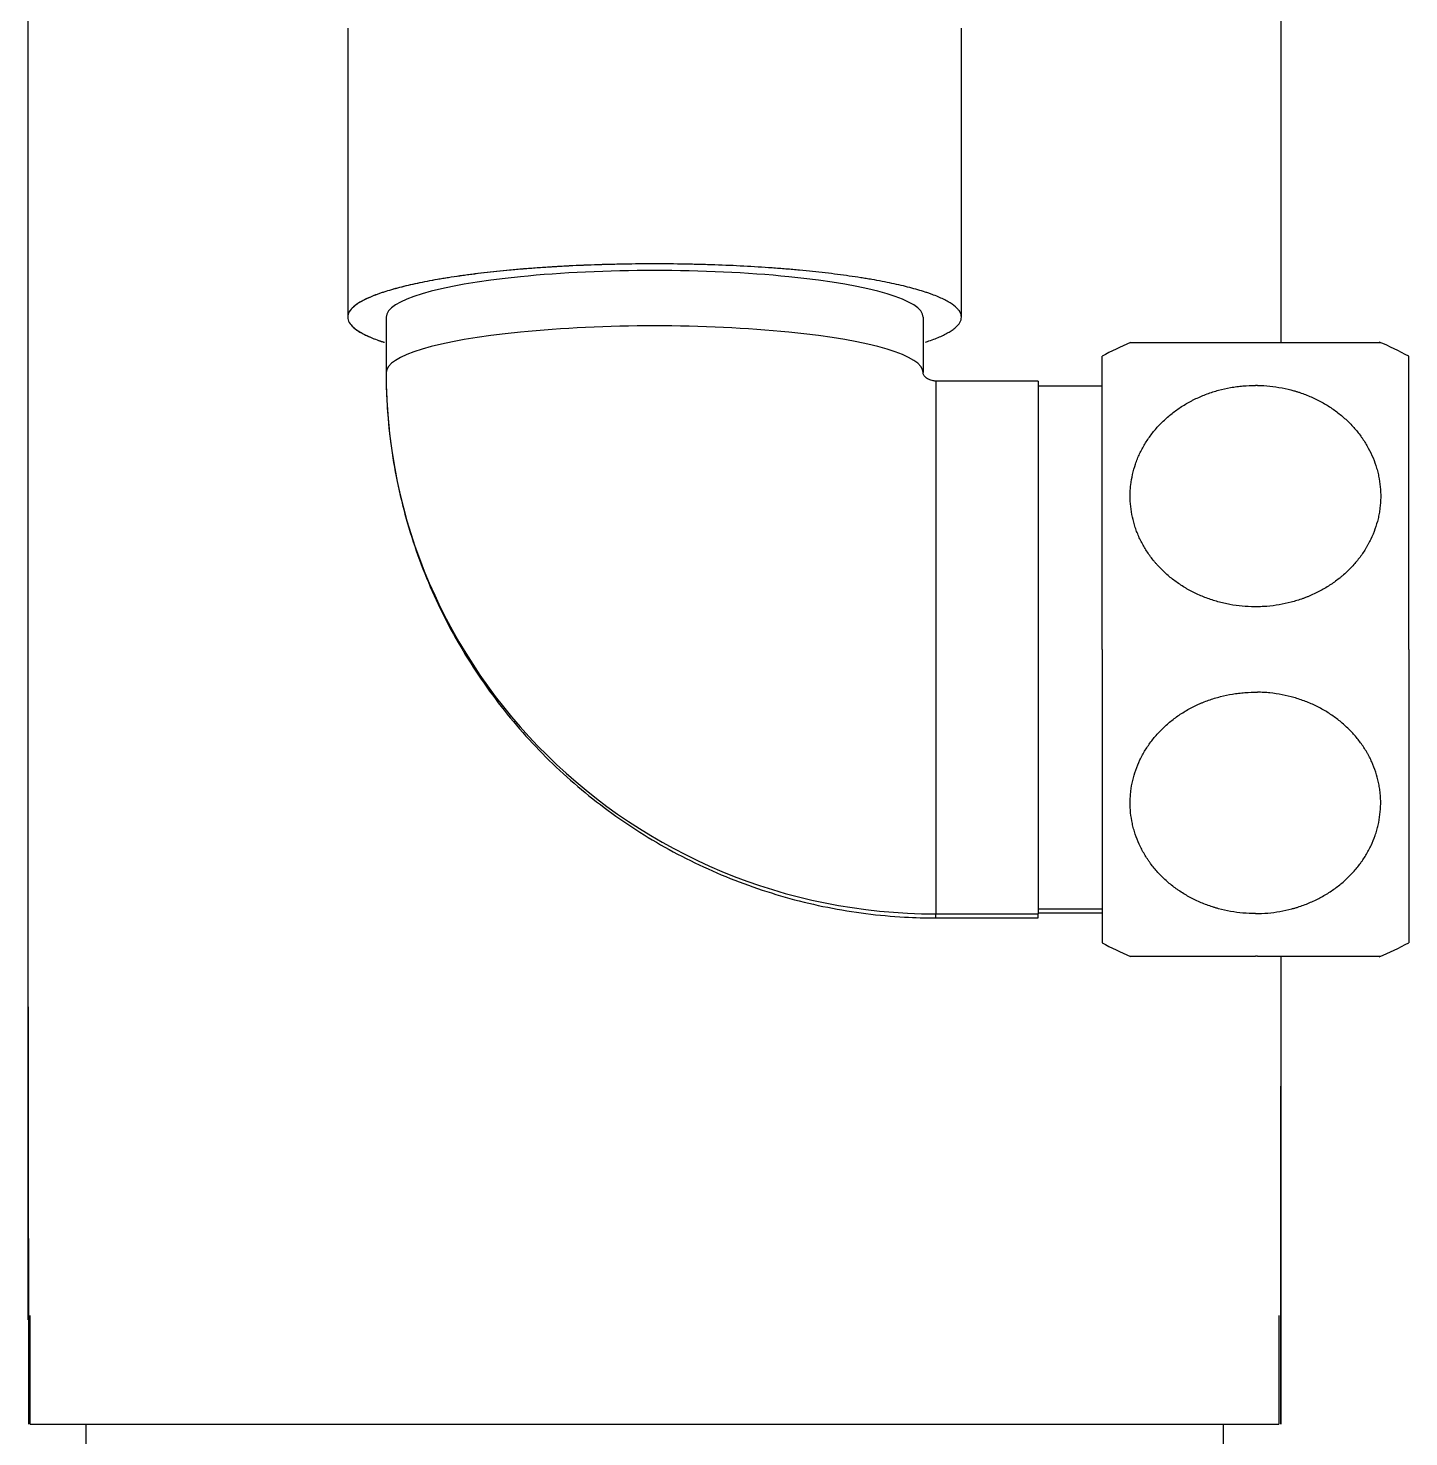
# Model space of a CAD drawing. Extents: x 1488 to 2842, y 0 to 992.
# Drawn here: x 1777.8 to 1831.8, y 323.9 to 379 of the extents above; entities that cross this region are included whole.
import ezdxf

# ---------------------------------------------------------------- set-up
doc = ezdxf.new("R2010")
doc.units = 0
doc.header["$LTSCALE"] = 10
doc.header["$MEASUREMENT"] = 0
doc.layers.add('1', color=7, linetype='CONTINUOUS')

msp = doc.modelspace()

# ---------------------------------------------------------------- linework, layer by layer
at = {"layer": '1', "color": 7, "linetype": 'Continuous', "lineweight": -3}
for p, q in [((1790.29, 378.95), (1790.29, 367.648)), ((1790.29, 378.95), (1790.29, 367.648)), ((1814.29, 367.648), (1814.29, 378.95)), ((1791.79, 367.649), (1791.79, 365.483)), ((1812.79, 367.649), (1812.79, 365.483)), ((1819.79, 354.65), (1819.79, 366.116)), ((1831.79, 354.65), (1831.79, 366.116)), ((1817.29, 365.15), (1813.29, 365.15)), ((1813.29, 365.15), (1813.29, 344.309)), ((1817.29, 365.15), (1817.29, 344.309)), ((1819.791, 364.95), (1817.29, 364.95)), ((1819.79, 354.65), (1819.79, 343.184)), ((1831.79, 354.65), (1831.79, 343.184)), ((1817.29, 344.506), (1819.791, 344.506)), ((1817.29, 344.35), (1819.791, 344.35)), ((1813.29, 344.15), (1813.29, 344.309)), ((1813.29, 344.309), (1817.29, 344.309)), ((1813.29, 344.15), (1817.29, 344.15)), ((1817.29, 344.15), (1817.29, 344.309)), ((1777.872, 324.357), (1777.872, 328.258)), ((1777.872, 324.357), (1777.872, 328.258)), ((1826.709, 328.258), (1826.709, 324.357)), ((1777.872, 324.357), (1802.29, 324.357)), ((1777.872, 324.357), (1802.29, 324.357)), ((1780.04, 324.357), (1780.04, 323.357)), ((1802.29, 324.357), (1826.709, 324.357)), ((1824.54, 323.357), (1824.54, 324.357))]:
    msp.add_line(p, q, dxfattribs=at)
for centre, start, end in [((1825.79, 355.15), 113.0191, 118.6854), ((1825.79, 355.15), 61.3146, 67.2186), ((1825.79, 354.15), 241.3146, 246.9647), ((1825.79, 354.15), 292.8095, 298.6854)]:
    msp.add_arc(centre, 12.5, start, end, dxfattribs=at)
for centre, major_axis, ratio, start_param, end_param in [((1802.29, 367.649), (10.5, 0), 0.173648, 0, 3.141593), ((1802.29, 365.483), (10.5, 0), 0.173648, 0, 3.141593), ((1813.29, 365.483), (21.5, 0), 0.984808, 3.141593, 4.712389)]:
    msp.add_ellipse(centre, major_axis=major_axis, ratio=ratio, start_param=start_param, end_param=end_param, dxfattribs=at)
for points, knots in [([(1777.791, 328.432), (1777.791, 328.455), (1777.791, 329.858), (1777.791, 332.643), (1777.791, 336.786), (1777.791, 340.928), (1777.791, 345.071), (1777.791, 350.4), (1777.791, 356.915), (1777.791, 364.617), (1777.79, 372.318), (1777.79, 377.453), (1777.79, 380.02)], [0, 0, 0, 0, 0.001317, 0.081619, 0.161922, 0.242226, 0.32253, 0.402835, 0.552123, 0.701413, 0.850705, 1, 1, 1, 1]), ([(1777.791, 328.432), (1777.791, 328.455), (1777.791, 329.858), (1777.791, 332.643), (1777.791, 336.786), (1777.791, 340.928), (1777.791, 345.071), (1777.791, 350.4), (1777.791, 356.915), (1777.791, 364.617), (1777.79, 372.318), (1777.79, 377.453), (1777.79, 380.02)], [0, 0, 0, 0, 0.001317, 0.081619, 0.161922, 0.242226, 0.32253, 0.402835, 0.552123, 0.701413, 0.850705, 1, 1, 1, 1]), ([(1826.79, 380.02), (1826.79, 377.453), (1826.79, 372.996), (1826.79, 368.539), (1826.79, 366.65)], [0, 0, 0, 0, 0.576037, 1, 1, 1, 1]), ([(1802.29, 369.731), (1801.894, 369.731), (1801.501, 369.728), (1800.722, 369.715), (1800.335, 369.705), (1799.568, 369.678), (1799.188, 369.662), (1798.717, 369.637), (1798.576, 369.629), (1798.435, 369.621), (1798.342, 369.615), (1798.295, 369.612), (1798.062, 369.598), (1797.878, 369.586), (1797.333, 369.547), (1796.625, 369.488), (1795.955, 369.419), (1795.465, 369.362), (1795.305, 369.342), (1795.067, 369.312), (1794.988, 369.301), (1794.832, 369.28), (1794.755, 369.27), (1794.373, 369.215), (1794.082, 369.169), (1793.528, 369.073), (1793.266, 369.023), (1792.769, 368.918), (1792.536, 368.863), (1792.261, 368.792), (1792.207, 368.778), (1792.128, 368.756), (1792.102, 368.749), (1792.05, 368.734), (1791.921, 368.697), (1791.8, 368.66), (1791.522, 368.57), (1791.188, 368.447), (1790.924, 368.32), (1790.752, 368.222), (1790.7, 368.189), (1790.628, 368.139), (1790.605, 368.122), (1790.561, 368.089), (1790.541, 368.072), (1790.444, 367.988), (1790.387, 367.921), (1790.31, 367.785), (1790.291, 367.718), (1790.29, 367.582), (1790.309, 367.514), (1790.352, 367.437), (1790.357, 367.428), (1790.368, 367.411), (1790.374, 367.403), (1790.392, 367.377), (1790.432, 367.326), (1790.482, 367.276), (1790.597, 367.176), (1790.787, 367.044), (1791.05, 366.916), (1791.275, 366.821), (1791.355, 366.79), (1791.481, 366.743), (1791.525, 366.728), (1791.614, 366.697), (1791.659, 366.682), (1791.712, 366.665), (1791.718, 366.663), (1791.725, 366.661)], [0, 0, 0, 0, 0.047541, 0.047541, 0.095082, 0.095082, 0.142623, 0.142623, 0.154508, 0.160451, 0.160451, 0.166393, 0.166393, 0.190164, 0.190164, 0.237705, 0.285246, 0.285246, 0.309016, 0.309016, 0.320901, 0.320901, 0.332787, 0.332787, 0.380328, 0.380328, 0.427869, 0.427869, 0.475409, 0.475409, 0.487295, 0.487295, 0.493237, 0.493237, 0.49918, 0.52295, 0.52295, 0.570491, 0.618032, 0.618032, 0.641803, 0.641803, 0.653688, 0.653688, 0.665573, 0.665573, 0.713114, 0.713114, 0.760655, 0.760655, 0.808196, 0.808196, 0.814139, 0.814139, 0.820081, 0.820081, 0.831967, 0.855737, 0.855737, 0.903278, 0.950819, 0.950819, 0.974589, 0.974589, 0.986475, 0.986475, 0.99836, 0.99836, 1, 1, 1, 1]), ([(1802.29, 369.731), (1801.894, 369.731), (1801.499, 369.728), (1801.006, 369.719), (1800.907, 369.718), (1800.711, 369.713), (1800.614, 369.711), (1800.321, 369.703), (1800.128, 369.698), (1799.552, 369.678), (1799.173, 369.661), (1798.425, 369.621), (1798.056, 369.599), (1797.511, 369.559), (1797.33, 369.545), (1797.062, 369.523), (1796.973, 369.516), (1796.797, 369.5), (1796.709, 369.492), (1796.276, 369.452), (1795.94, 369.417), (1795.29, 369.342), (1794.977, 369.301), (1794.522, 369.236), (1794.299, 369.203), (1794.047, 369.162), (1793.94, 369.144), (1793.869, 369.132), (1793.834, 369.126), (1793.519, 369.072), (1793.255, 369.021), (1792.759, 368.916), (1792.527, 368.861), (1792.093, 368.748), (1791.891, 368.69), (1791.659, 368.615), (1791.614, 368.599), (1791.525, 368.569), (1791.481, 368.553), (1791.355, 368.507), (1791.275, 368.475), (1791.05, 368.381), (1790.787, 368.253), (1790.597, 368.121), (1790.482, 368.021), (1790.432, 367.97), (1790.392, 367.919), (1790.374, 367.894), (1790.368, 367.885), (1790.357, 367.868), (1790.352, 367.86), (1790.309, 367.783), (1790.29, 367.715), (1790.291, 367.579), (1790.31, 367.511), (1790.387, 367.376), (1790.444, 367.309), (1790.541, 367.225), (1790.561, 367.208), (1790.605, 367.174), (1790.628, 367.158), (1790.7, 367.108), (1790.752, 367.075), (1790.924, 366.977), (1791.183, 366.851), (1791.511, 366.731), (1791.688, 366.673)], [0, 0, 0, 0, 0.047697, 0.047697, 0.059622, 0.059622, 0.071546, 0.071546, 0.095395, 0.095395, 0.143092, 0.143092, 0.19079, 0.19079, 0.214638, 0.214638, 0.226563, 0.226563, 0.238487, 0.238487, 0.286184, 0.286184, 0.333882, 0.333882, 0.357731, 0.369655, 0.375617, 0.375617, 0.381579, 0.381579, 0.429277, 0.429277, 0.476974, 0.476974, 0.524671, 0.524671, 0.536596, 0.536596, 0.54852, 0.54852, 0.572369, 0.572369, 0.620066, 0.667764, 0.667764, 0.691612, 0.703537, 0.703537, 0.709499, 0.709499, 0.715461, 0.715461, 0.763159, 0.763159, 0.810856, 0.810856, 0.858553, 0.858553, 0.870478, 0.870478, 0.882402, 0.882402, 0.906251, 0.906251, 0.953948, 1, 1, 1, 1]), ([(1812.893, 366.673), (1813.07, 366.731), (1813.398, 366.851), (1813.657, 366.977), (1813.828, 367.075), (1813.881, 367.108), (1813.953, 367.158), (1813.976, 367.174), (1814.02, 367.208), (1814.04, 367.225), (1814.136, 367.309), (1814.194, 367.376), (1814.271, 367.511), (1814.29, 367.579), (1814.291, 367.715), (1814.272, 367.783), (1814.229, 367.86), (1814.223, 367.868), (1814.213, 367.885), (1814.207, 367.894), (1814.189, 367.919), (1814.149, 367.97), (1814.099, 368.021), (1813.984, 368.121), (1813.794, 368.253), (1813.531, 368.381), (1813.306, 368.475), (1813.226, 368.507), (1813.1, 368.553), (1813.056, 368.569), (1812.967, 368.599), (1812.922, 368.615), (1812.69, 368.69), (1812.488, 368.748), (1812.054, 368.861), (1811.822, 368.916), (1811.325, 369.021), (1811.062, 369.072), (1810.747, 369.126), (1810.712, 369.132), (1810.641, 369.144), (1810.534, 369.162), (1810.281, 369.203), (1810.058, 369.236), (1809.604, 369.301), (1809.291, 369.342), (1808.641, 369.417), (1808.305, 369.452), (1807.872, 369.492), (1807.784, 369.5), (1807.608, 369.516), (1807.519, 369.523), (1807.25, 369.545), (1807.07, 369.559), (1806.525, 369.599), (1806.156, 369.621), (1805.408, 369.661), (1805.029, 369.678), (1804.453, 369.698), (1804.259, 369.703), (1803.967, 369.711), (1803.869, 369.713), (1803.673, 369.718), (1803.575, 369.719), (1803.082, 369.728), (1802.687, 369.731), (1802.29, 369.731)], [0, 0, 0, 0, 0.046052, 0.093749, 0.093749, 0.117598, 0.117598, 0.129522, 0.129522, 0.141447, 0.141447, 0.189144, 0.189144, 0.236841, 0.236841, 0.284539, 0.284539, 0.290501, 0.290501, 0.296463, 0.296463, 0.308388, 0.332236, 0.332236, 0.379934, 0.427631, 0.427631, 0.45148, 0.45148, 0.463404, 0.463404, 0.475329, 0.475329, 0.523026, 0.523026, 0.570723, 0.570723, 0.618421, 0.618421, 0.624383, 0.624383, 0.630345, 0.642269, 0.666118, 0.666118, 0.713816, 0.713816, 0.761513, 0.761513, 0.773437, 0.773437, 0.785362, 0.785362, 0.80921, 0.80921, 0.856908, 0.856908, 0.904605, 0.904605, 0.928454, 0.928454, 0.940378, 0.940378, 0.952303, 0.952303, 1, 1, 1, 1]), ([(1830.689, 366.65), (1830.689, 366.65), (1830.689, 366.65), (1830.687, 366.65), (1830.678, 366.65), (1830.656, 366.65), (1830.651, 366.65), (1830.641, 366.65), (1830.624, 366.65), (1830.602, 366.65), (1830.554, 366.65), (1830.474, 366.65), (1830.366, 366.65), (1830.273, 366.65), (1830.24, 366.65), (1830.188, 366.65), (1830.171, 366.65), (1830.134, 366.65), (1830.115, 366.65), (1830.02, 366.65), (1829.855, 366.65), (1829.665, 366.65), (1829.462, 366.65), (1829.355, 366.65), (1829.212, 366.65), (1829.183, 366.65), (1829.124, 366.65), (1829.035, 366.65), (1828.944, 366.65), (1828.757, 366.65), (1828.5, 366.65), (1828.224, 366.65), (1828.011, 366.65), (1827.939, 366.65), (1827.829, 366.65), (1827.792, 366.65), (1827.717, 366.65), (1827.68, 366.65), (1827.493, 366.65), (1827.189, 366.65), (1826.877, 366.65), (1826.561, 366.65), (1826.401, 366.65), (1826.198, 366.65), (1826.157, 366.65), (1826.076, 366.65), (1825.955, 366.65), (1825.833, 366.65), (1825.591, 366.65), (1825.27, 366.65), (1824.952, 366.65), (1824.754, 366.65), (1824.714, 366.65), (1824.635, 366.65), (1824.595, 366.65), (1824.477, 366.65), (1824.399, 366.65), (1824.168, 366.65), (1823.866, 366.65), (1823.578, 366.65), (1823.366, 366.65), (1823.297, 366.65), (1823.193, 366.65), (1823.159, 366.65), (1823.091, 366.65), (1823.058, 366.65), (1822.891, 366.65), (1822.763, 366.65), (1822.518, 366.65), (1822.285, 366.65), (1822.072, 366.65), (1821.946, 366.65), (1821.922, 366.65), (1821.873, 366.65), (1821.801, 366.65), (1821.733, 366.65), (1821.603, 366.65), (1821.442, 366.65), (1821.309, 366.65), (1821.22, 366.65), (1821.192, 366.65), (1821.152, 366.65), (1821.139, 366.65), (1821.115, 366.65), (1821.103, 366.65), (1821.047, 366.65), (1820.972, 366.65), (1820.928, 366.65), (1820.899, 366.65), (1820.892, 366.65), (1820.891, 366.65)], [0, 0, 0, 0, 0.00368, 0.00368, 0.034856, 0.034856, 0.04265, 0.04265, 0.050444, 0.066032, 0.066032, 0.097207, 0.128383, 0.128383, 0.143971, 0.143971, 0.151765, 0.151765, 0.159559, 0.159559, 0.190735, 0.22191, 0.22191, 0.253086, 0.253086, 0.26088, 0.26088, 0.268674, 0.284262, 0.284262, 0.315438, 0.346613, 0.346613, 0.362201, 0.362201, 0.369995, 0.369995, 0.377789, 0.377789, 0.408965, 0.440141, 0.440141, 0.471317, 0.471317, 0.479111, 0.479111, 0.486904, 0.502492, 0.502492, 0.533668, 0.564844, 0.564844, 0.572638, 0.572638, 0.580432, 0.580432, 0.59602, 0.59602, 0.627195, 0.658371, 0.658371, 0.673959, 0.673959, 0.681753, 0.681753, 0.689547, 0.689547, 0.720723, 0.720723, 0.751899, 0.783074, 0.783074, 0.790868, 0.790868, 0.798662, 0.81425, 0.81425, 0.845426, 0.876602, 0.876602, 0.89219, 0.89219, 0.899983, 0.899983, 0.907777, 0.907777, 0.938953, 0.970129, 0.970129, 1, 1, 1, 1]), ([(1791.79, 365.483), (1791.791, 364.741), (1791.882, 363.004), (1792.363, 360.291), (1793.306, 357.426), (1794.645, 354.72), (1796.353, 352.228), (1798.397, 349.999), (1800.737, 348.077), (1803.326, 346.499), (1806.115, 345.298), (1809.047, 344.497), (1811.466, 344.19), (1812.883, 344.15), (1813.29, 344.15)], [0, 0, 0, 0, 0.06608, 0.155678, 0.245284, 0.334889, 0.42452, 0.514199, 0.603945, 0.69377, 0.783681, 0.873679, 0.963757, 1, 1, 1, 1]), ([(1813.29, 365.15), (1813.267, 365.15), (1813.215, 365.153), (1813.131, 365.167), (1813.036, 365.198), (1812.93, 365.255), (1812.824, 365.355), (1812.798, 365.428), (1812.788, 365.47), (1812.79, 365.483)], [0, 0, 0, 0, 0.032266, 0.074711, 0.131791, 0.223901, 0.395769, 0.758808, 1, 1, 1, 1]), ([(1825.87, 364.98), (1826.033, 364.977), (1826.195, 364.968), (1826.515, 364.935), (1826.832, 364.888), (1827.143, 364.814), (1827.336, 364.76), (1827.374, 364.748), (1827.451, 364.724), (1827.489, 364.712), (1827.603, 364.674), (1827.678, 364.647), (1827.899, 364.561), (1828.187, 364.435), (1828.458, 364.285), (1828.656, 364.164), (1828.721, 364.122), (1828.848, 364.035), (1828.911, 363.99), (1829.095, 363.851), (1829.211, 363.754), (1829.432, 363.551), (1829.641, 363.339), (1829.827, 363.11), (1829.935, 362.961), (1829.956, 362.93), (1829.998, 362.87), (1830.059, 362.779), (1830.116, 362.686), (1830.224, 362.498), (1830.354, 362.243), (1830.456, 361.979), (1830.522, 361.776), (1830.542, 361.708), (1830.569, 361.605), (1830.578, 361.571), (1830.594, 361.502), (1830.602, 361.467), (1830.638, 361.294), (1830.679, 361.017), (1830.691, 360.739), (1830.687, 360.46), (1830.678, 360.32), (1830.656, 360.145), (1830.651, 360.11), (1830.641, 360.04), (1830.624, 359.936), (1830.602, 359.832), (1830.554, 359.627), (1830.474, 359.357), (1830.366, 359.095), (1830.273, 358.9), (1830.24, 358.836), (1830.188, 358.741), (1830.171, 358.709), (1830.134, 358.646), (1830.115, 358.615), (1830.02, 358.46), (1829.855, 358.219), (1829.665, 357.995), (1829.462, 357.779), (1829.355, 357.674), (1829.212, 357.549), (1829.183, 357.524), (1829.124, 357.475), (1829.035, 357.403), (1828.944, 357.334), (1828.757, 357.2), (1828.5, 357.033), (1828.224, 356.889), (1828.011, 356.789), (1827.939, 356.757), (1827.829, 356.712), (1827.792, 356.697), (1827.717, 356.668), (1827.68, 356.654), (1827.493, 356.587), (1827.189, 356.492), (1826.877, 356.425), (1826.561, 356.371), (1826.401, 356.351), (1826.198, 356.335), (1826.157, 356.332), (1826.076, 356.327), (1825.955, 356.321), (1825.833, 356.319), (1825.591, 356.321), (1825.27, 356.337), (1824.952, 356.381), (1824.754, 356.418), (1824.714, 356.425), (1824.635, 356.442), (1824.595, 356.45), (1824.477, 356.477), (1824.399, 356.497), (1824.168, 356.561), (1823.866, 356.66), (1823.578, 356.783), (1823.366, 356.886), (1823.262, 356.939), (1823.159, 356.996), (1823.091, 357.035), (1823.058, 357.055), (1822.891, 357.156), (1822.763, 357.242), (1822.518, 357.423), (1822.285, 357.614), (1822.072, 357.826), (1821.946, 357.964), (1821.922, 357.992), (1821.873, 358.048), (1821.801, 358.134), (1821.733, 358.221), (1821.603, 358.397), (1821.442, 358.639), (1821.309, 358.893), (1821.22, 359.089), (1821.192, 359.155), (1821.152, 359.255), (1821.139, 359.288), (1821.115, 359.355), (1821.103, 359.389), (1821.047, 359.558), (1820.972, 359.83), (1820.928, 360.105), (1820.898, 360.383), (1820.891, 360.523), (1820.892, 360.7), (1820.892, 360.735), (1820.894, 360.805), (1820.899, 360.911), (1820.908, 361.015), (1820.932, 361.224), (1820.979, 361.499), (1821.055, 361.77), (1821.124, 361.972), (1821.149, 362.039), (1821.189, 362.138), (1821.203, 362.172), (1821.232, 362.238), (1821.247, 362.27), (1821.323, 362.433), (1821.458, 362.687), (1821.62, 362.927), (1821.795, 363.161), (1821.889, 363.275), (1822.016, 363.412), (1822.042, 363.44), (1822.094, 363.494), (1822.174, 363.574), (1822.256, 363.651), (1822.425, 363.801), (1822.66, 363.991), (1822.916, 364.16), (1823.116, 364.279), (1823.184, 364.318), (1823.287, 364.373), (1823.322, 364.391), (1823.393, 364.427), (1823.428, 364.444), (1823.606, 364.529), (1823.896, 364.651), (1824.198, 364.748), (1824.505, 364.831), (1824.662, 364.866), (1824.861, 364.902), (1824.901, 364.908), (1824.981, 364.921), (1825.102, 364.938), (1825.223, 364.952), (1825.465, 364.973), (1825.627, 364.98), (1825.79, 364.98)], [0, 0, 0, 0, 0.015625, 0.015625, 0.03125, 0.046875, 0.046875, 0.050781, 0.050781, 0.054688, 0.054688, 0.0625, 0.0625, 0.078125, 0.09375, 0.09375, 0.101563, 0.101563, 0.109375, 0.109375, 0.125, 0.125, 0.140625, 0.15625, 0.15625, 0.160156, 0.160156, 0.164063, 0.171875, 0.171875, 0.1875, 0.203125, 0.203125, 0.210938, 0.210938, 0.214844, 0.214844, 0.21875, 0.21875, 0.234375, 0.25, 0.25, 0.265625, 0.265625, 0.269531, 0.269531, 0.273438, 0.28125, 0.28125, 0.296875, 0.3125, 0.3125, 0.320313, 0.320313, 0.324219, 0.324219, 0.328125, 0.328125, 0.34375, 0.359375, 0.359375, 0.375, 0.375, 0.378906, 0.378906, 0.382813, 0.390625, 0.390625, 0.40625, 0.421875, 0.421875, 0.429688, 0.429688, 0.433594, 0.433594, 0.4375, 0.4375, 0.453125, 0.46875, 0.46875, 0.484375, 0.484375, 0.488281, 0.488281, 0.492188, 0.5, 0.5, 0.515625, 0.53125, 0.53125, 0.535156, 0.535156, 0.539063, 0.539063, 0.546875, 0.546875, 0.5625, 0.578125, 0.578125, 0.585938, 0.589844, 0.589844, 0.59375, 0.59375, 0.609375, 0.609375, 0.625, 0.640625, 0.640625, 0.644531, 0.644531, 0.648438, 0.65625, 0.65625, 0.671875, 0.6875, 0.6875, 0.695313, 0.695313, 0.699219, 0.699219, 0.703125, 0.703125, 0.71875, 0.734375, 0.734375, 0.75, 0.75, 0.753906, 0.753906, 0.757813, 0.765625, 0.765625, 0.78125, 0.796875, 0.796875, 0.804688, 0.804688, 0.808594, 0.808594, 0.8125, 0.8125, 0.828125, 0.84375, 0.84375, 0.859375, 0.859375, 0.863281, 0.863281, 0.867188, 0.875, 0.875, 0.890625, 0.90625, 0.90625, 0.914063, 0.914063, 0.917969, 0.917969, 0.921875, 0.921875, 0.9375, 0.953125, 0.953125, 0.96875, 0.96875, 0.972656, 0.972656, 0.976563, 0.984375, 0.984375, 1, 1, 1, 1]), ([(1825.79, 344.32), (1825.626, 344.32), (1825.463, 344.327), (1825.14, 344.356), (1824.82, 344.398), (1824.505, 344.469), (1824.31, 344.522), (1824.271, 344.533), (1824.193, 344.556), (1824.155, 344.568), (1824.039, 344.605), (1823.963, 344.631), (1823.739, 344.715), (1823.448, 344.838), (1823.172, 344.987), (1822.971, 345.107), (1822.905, 345.149), (1822.808, 345.214), (1822.775, 345.236), (1822.712, 345.28), (1822.68, 345.303), (1822.525, 345.418), (1822.406, 345.515), (1822.181, 345.717), (1821.968, 345.929), (1821.779, 346.159), (1821.668, 346.308), (1821.647, 346.339), (1821.604, 346.399), (1821.542, 346.491), (1821.484, 346.584), (1821.373, 346.772), (1821.239, 347.028), (1821.135, 347.294), (1821.078, 347.464), (1821.068, 347.498), (1821.047, 347.567), (1821.037, 347.601), (1821.009, 347.705), (1820.992, 347.774), (1820.947, 347.983), (1820.903, 348.261), (1820.89, 348.542), (1820.892, 348.753), (1820.895, 348.823), (1820.901, 348.929), (1820.904, 348.965), (1820.911, 349.035), (1820.914, 349.071), (1820.936, 349.247), (1820.96, 349.387), (1821.024, 349.663), (1821.104, 349.935), (1821.213, 350.2), (1821.306, 350.396), (1821.339, 350.46), (1821.409, 350.589), (1821.445, 350.653), (1821.56, 350.84), (1821.726, 351.081), (1821.918, 351.307), (1822.123, 351.526), (1822.232, 351.631), (1822.463, 351.833), (1822.584, 351.928), (1822.834, 352.107), (1823.094, 352.274), (1823.372, 352.419), (1823.552, 352.503), (1823.589, 352.519), (1823.662, 352.551), (1823.699, 352.566), (1823.81, 352.612), (1823.885, 352.64), (1824.111, 352.721), (1824.418, 352.814), (1824.733, 352.881), (1824.972, 352.92), (1825.053, 352.931), (1825.174, 352.946), (1825.215, 352.95), (1825.296, 352.958), (1825.337, 352.962), (1825.542, 352.977), (1825.706, 352.982), (1825.87, 352.98)], [0, 0, 0, 0, 0.03125, 0.03125, 0.0625, 0.09375, 0.09375, 0.101562, 0.101562, 0.109375, 0.109375, 0.125, 0.125, 0.15625, 0.1875, 0.1875, 0.203125, 0.203125, 0.210937, 0.210937, 0.21875, 0.21875, 0.25, 0.25, 0.28125, 0.3125, 0.3125, 0.320312, 0.320312, 0.328125, 0.34375, 0.34375, 0.375, 0.40625, 0.40625, 0.414062, 0.414062, 0.421875, 0.421875, 0.4375, 0.4375, 0.46875, 0.5, 0.5, 0.515625, 0.515625, 0.523437, 0.523437, 0.53125, 0.53125, 0.5625, 0.5625, 0.59375, 0.625, 0.625, 0.640625, 0.640625, 0.65625, 0.65625, 0.6875, 0.71875, 0.71875, 0.75, 0.75, 0.78125, 0.78125, 0.8125, 0.84375, 0.84375, 0.851563, 0.851563, 0.859375, 0.859375, 0.875, 0.875, 0.90625, 0.9375, 0.9375, 0.953125, 0.953125, 0.960937, 0.960937, 0.96875, 0.96875, 1, 1, 1, 1]), ([(1825.79, 344.32), (1825.953, 344.32), (1826.114, 344.327), (1826.434, 344.355), (1826.752, 344.397), (1827.063, 344.466), (1827.256, 344.518), (1827.295, 344.529), (1827.372, 344.551), (1827.41, 344.563), (1827.525, 344.599), (1827.6, 344.625), (1827.823, 344.707), (1828.112, 344.828), (1828.385, 344.974), (1828.585, 345.092), (1828.65, 345.133), (1828.78, 345.217), (1828.843, 345.262), (1829.029, 345.397), (1829.147, 345.492), (1829.372, 345.691), (1829.585, 345.899), (1829.774, 346.125), (1829.886, 346.272), (1829.907, 346.301), (1829.95, 346.361), (1830.013, 346.451), (1830.072, 346.543), (1830.184, 346.728), (1830.319, 346.98), (1830.427, 347.243), (1830.496, 347.443), (1830.518, 347.511), (1830.547, 347.613), (1830.557, 347.648), (1830.574, 347.716), (1830.583, 347.75), (1830.622, 347.922), (1830.67, 348.198), (1830.688, 348.475), (1830.691, 348.753), (1830.684, 348.893), (1830.667, 349.068), (1830.663, 349.103), (1830.654, 349.173), (1830.639, 349.277), (1830.62, 349.381), (1830.576, 349.586), (1830.503, 349.857), (1830.401, 350.121), (1830.314, 350.316), (1830.283, 350.38), (1830.233, 350.476), (1830.216, 350.508), (1830.181, 350.572), (1830.163, 350.604), (1830.072, 350.76), (1829.913, 351.003), (1829.729, 351.23), (1829.533, 351.449), (1829.428, 351.555), (1829.261, 351.708), (1829.203, 351.758), (1829.086, 351.855), (1829.027, 351.903), (1828.844, 352.04), (1828.592, 352.211), (1828.321, 352.361), (1828.112, 352.465), (1828.04, 352.498), (1827.896, 352.561), (1827.822, 352.591), (1827.6, 352.677), (1827.299, 352.777), (1826.99, 352.851), (1826.677, 352.911), (1826.518, 352.935), (1826.316, 352.955), (1826.276, 352.959), (1826.195, 352.965), (1826.073, 352.974), (1825.951, 352.978), (1825.87, 352.98)], [0, 0, 0, 0, 0.03125, 0.03125, 0.0625, 0.09375, 0.09375, 0.101562, 0.101562, 0.109375, 0.109375, 0.125, 0.125, 0.15625, 0.1875, 0.1875, 0.203125, 0.203125, 0.21875, 0.21875, 0.25, 0.25, 0.28125, 0.3125, 0.3125, 0.320312, 0.320312, 0.328125, 0.34375, 0.34375, 0.375, 0.40625, 0.40625, 0.421875, 0.421875, 0.429687, 0.429687, 0.4375, 0.4375, 0.46875, 0.5, 0.5, 0.53125, 0.53125, 0.539062, 0.539062, 0.546875, 0.5625, 0.5625, 0.59375, 0.625, 0.625, 0.640625, 0.640625, 0.648437, 0.648437, 0.65625, 0.65625, 0.6875, 0.71875, 0.71875, 0.75, 0.75, 0.765625, 0.765625, 0.78125, 0.78125, 0.8125, 0.84375, 0.84375, 0.859375, 0.859375, 0.875, 0.875, 0.90625, 0.9375, 0.9375, 0.96875, 0.96875, 0.976562, 0.976562, 0.984375, 1, 1, 1, 1]), ([(1820.891, 342.65), (1820.891, 342.65), (1820.891, 342.65), (1820.892, 342.65), (1820.892, 342.65), (1820.894, 342.65), (1820.899, 342.65), (1820.908, 342.65), (1820.932, 342.65), (1820.979, 342.65), (1821.055, 342.65), (1821.124, 342.65), (1821.149, 342.65), (1821.189, 342.65), (1821.203, 342.65), (1821.232, 342.65), (1821.247, 342.65), (1821.323, 342.65), (1821.458, 342.65), (1821.62, 342.65), (1821.795, 342.65), (1821.889, 342.65), (1822.016, 342.65), (1822.042, 342.65), (1822.094, 342.65), (1822.174, 342.65), (1822.256, 342.65), (1822.425, 342.65), (1822.66, 342.65), (1822.916, 342.65), (1823.116, 342.65), (1823.184, 342.65), (1823.287, 342.65), (1823.322, 342.65), (1823.393, 342.65), (1823.428, 342.65), (1823.606, 342.65), (1823.896, 342.65), (1824.198, 342.65), (1824.505, 342.65), (1824.662, 342.65), (1824.861, 342.65), (1824.901, 342.65), (1824.981, 342.65), (1825.102, 342.65), (1825.223, 342.65), (1825.465, 342.65), (1825.627, 342.65), (1825.79, 342.65)], [0, 0, 0, 0, 0.002392, 0.002392, 0.017979, 0.017979, 0.033567, 0.064742, 0.064742, 0.127093, 0.189443, 0.189443, 0.220619, 0.220619, 0.236206, 0.236206, 0.251794, 0.251794, 0.314144, 0.376495, 0.376495, 0.438845, 0.438845, 0.454433, 0.454433, 0.470021, 0.501196, 0.501196, 0.563546, 0.625897, 0.625897, 0.657072, 0.657072, 0.67266, 0.67266, 0.688247, 0.688247, 0.750598, 0.812948, 0.812948, 0.875299, 0.875299, 0.890887, 0.890887, 0.906474, 0.937649, 0.937649, 1, 1, 1, 1]), ([(1825.87, 342.65), (1826.033, 342.65), (1826.195, 342.65), (1826.515, 342.65), (1826.832, 342.65), (1827.143, 342.65), (1827.336, 342.65), (1827.374, 342.65), (1827.451, 342.65), (1827.489, 342.65), (1827.603, 342.65), (1827.678, 342.65), (1827.899, 342.65), (1828.187, 342.65), (1828.458, 342.65), (1828.656, 342.65), (1828.721, 342.65), (1828.848, 342.65), (1828.911, 342.65), (1829.095, 342.65), (1829.211, 342.65), (1829.432, 342.65), (1829.641, 342.65), (1829.827, 342.65), (1829.935, 342.65), (1829.956, 342.65), (1829.998, 342.65), (1830.059, 342.65), (1830.116, 342.65), (1830.224, 342.65), (1830.354, 342.65), (1830.456, 342.65), (1830.522, 342.65), (1830.542, 342.65), (1830.569, 342.65), (1830.578, 342.65), (1830.594, 342.65), (1830.602, 342.65), (1830.638, 342.65), (1830.677, 342.65), (1830.689, 342.65), (1830.689, 342.65)], [0, 0, 0, 0, 0.062993, 0.062993, 0.125986, 0.18898, 0.18898, 0.204728, 0.204728, 0.220476, 0.220476, 0.251973, 0.251973, 0.314966, 0.377959, 0.377959, 0.409456, 0.409456, 0.440953, 0.440953, 0.503946, 0.503946, 0.566939, 0.629932, 0.629932, 0.64568, 0.64568, 0.661429, 0.692925, 0.692925, 0.755919, 0.818912, 0.818912, 0.850408, 0.850408, 0.866157, 0.866157, 0.881905, 0.881905, 0.944898, 1, 1, 1, 1]), ([(1826.79, 342.651), (1826.79, 342.077), (1826.79, 340.122), (1826.79, 336.786), (1826.79, 332.643), (1826.789, 328.5), (1826.789, 325.738), (1826.789, 324.357)], [0, 0, 0, 0, 0.094156, 0.32062, 0.547082, 0.773542, 1, 1, 1, 1])]:
    msp.add_open_spline(points, degree=3, knots=knots, dxfattribs=at)
for points, degree in [([(1825.87, 364.98), (1825.857, 364.98), (1825.83, 364.98), (1825.804, 364.98), (1825.79, 364.98)], 3), ([(1825.87, 342.65), (1825.857, 342.65), (1825.83, 342.65), (1825.804, 342.65), (1825.79, 342.65)], 3), ([(1777.794, 340.671), (1777.799, 324.357)], 1), ([(1777.794, 340.671), (1777.799, 324.357)], 1), ([(1826.782, 324.357), (1826.786, 337.568)], 1), ([(1777.872, 328.258), (1777.872, 328.374), (1777.872, 328.49), (1777.871, 328.605)], 3), ([(1777.873, 328.258), (1777.873, 328.374), (1777.872, 328.49), (1777.871, 328.605)], 3), ([(1777.872, 328.258), (1777.872, 328.374), (1777.872, 328.49), (1777.871, 328.605)], 3), ([(1777.873, 328.257), (1777.873, 328.373), (1777.872, 328.489), (1777.871, 328.605)], 3), ([(1826.71, 328.605), (1826.709, 328.49), (1826.709, 328.374), (1826.709, 328.258)], 3)]:
    msp.add_open_spline(points, degree=degree, dxfattribs=at)

doc.saveas('drawing.dxf')
